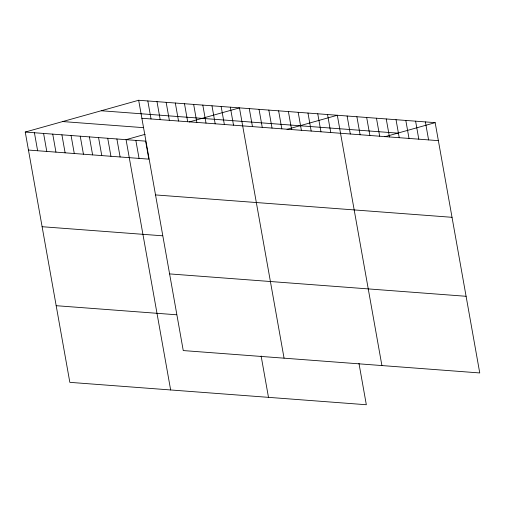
<?xml version="1.0" encoding="UTF-8"?>
<svg xmlns="http://www.w3.org/2000/svg" width="505" height="505" viewBox="0 0 505 505"><rect width="100%" height="100%" fill="white"/><g stroke="black" fill="none" stroke-linecap="round" stroke-linejoin="round"><path stroke-width="0.76" d="M358.96 363.341L366.333 404.739L69.835 382.348L25.25 132.051L138.667 100.261L435.165 122.652L479.75 372.949L183.252 350.565L138.667 100.261M145.143 134.317L126.061 139.664L170.646 389.961M189.192 121.97L239.477 107.874L284.062 358.171M287.042 129.356L337.321 115.26L381.906 365.563M384.886 136.741L435.165 122.652M101.24 110.753L397.738 133.137M141.873 118.265L438.372 140.649M62.677 121.56L143.628 127.677M25.25 132.051L145.629 141.141L148.836 159.144L28.457 150.054M155.527 194.924L452.026 217.308M42.111 226.713L162.49 235.797M169.592 273.906L466.096 296.29M56.181 305.695L176.561 314.779M425.38 121.907L428.587 139.91M415.596 121.168L418.803 139.172M405.812 120.43L409.018 138.433M396.027 119.691L399.234 137.695M386.243 118.953L389.45 136.956M376.459 118.214L379.665 136.217M366.674 117.476L369.881 135.479M356.89 116.737L360.097 134.74M347.105 115.998L350.312 134.002M327.537 114.521L330.743 132.525M317.752 113.783L320.959 131.786M307.968 113.044L311.175 131.047M298.184 112.306L301.39 130.309M288.399 111.567L291.606 129.57M278.615 110.829L281.822 128.832M268.83 110.09L272.037 128.093M259.046 109.351L262.253 127.355M249.262 108.613L252.468 126.616M230.312 107.18L233.518 125.183M221.146 106.492L224.353 124.495M261.117 355.956L268.49 397.347M211.98 105.797L215.187 123.801M202.814 105.109L206.021 123.106M193.655 104.415L196.855 122.418M184.489 103.721L187.696 121.724M175.323 103.033L178.53 121.036M166.158 102.338L169.364 120.341M156.992 101.65L160.199 119.647M147.826 100.956L151.033 118.959M135.845 140.403L139.052 158.406M116.895 138.97L120.102 156.973M107.729 138.282L110.936 156.279M98.563 137.587L101.77 155.59M89.404 136.893L92.611 154.896M80.238 136.205L83.445 154.208M71.072 135.51L74.279 153.514M61.907 134.822L65.113 152.819M52.741 134.128L55.948 152.131M43.582 133.434L46.788 151.437M34.416 132.746L37.623 150.743"/></g></svg>
